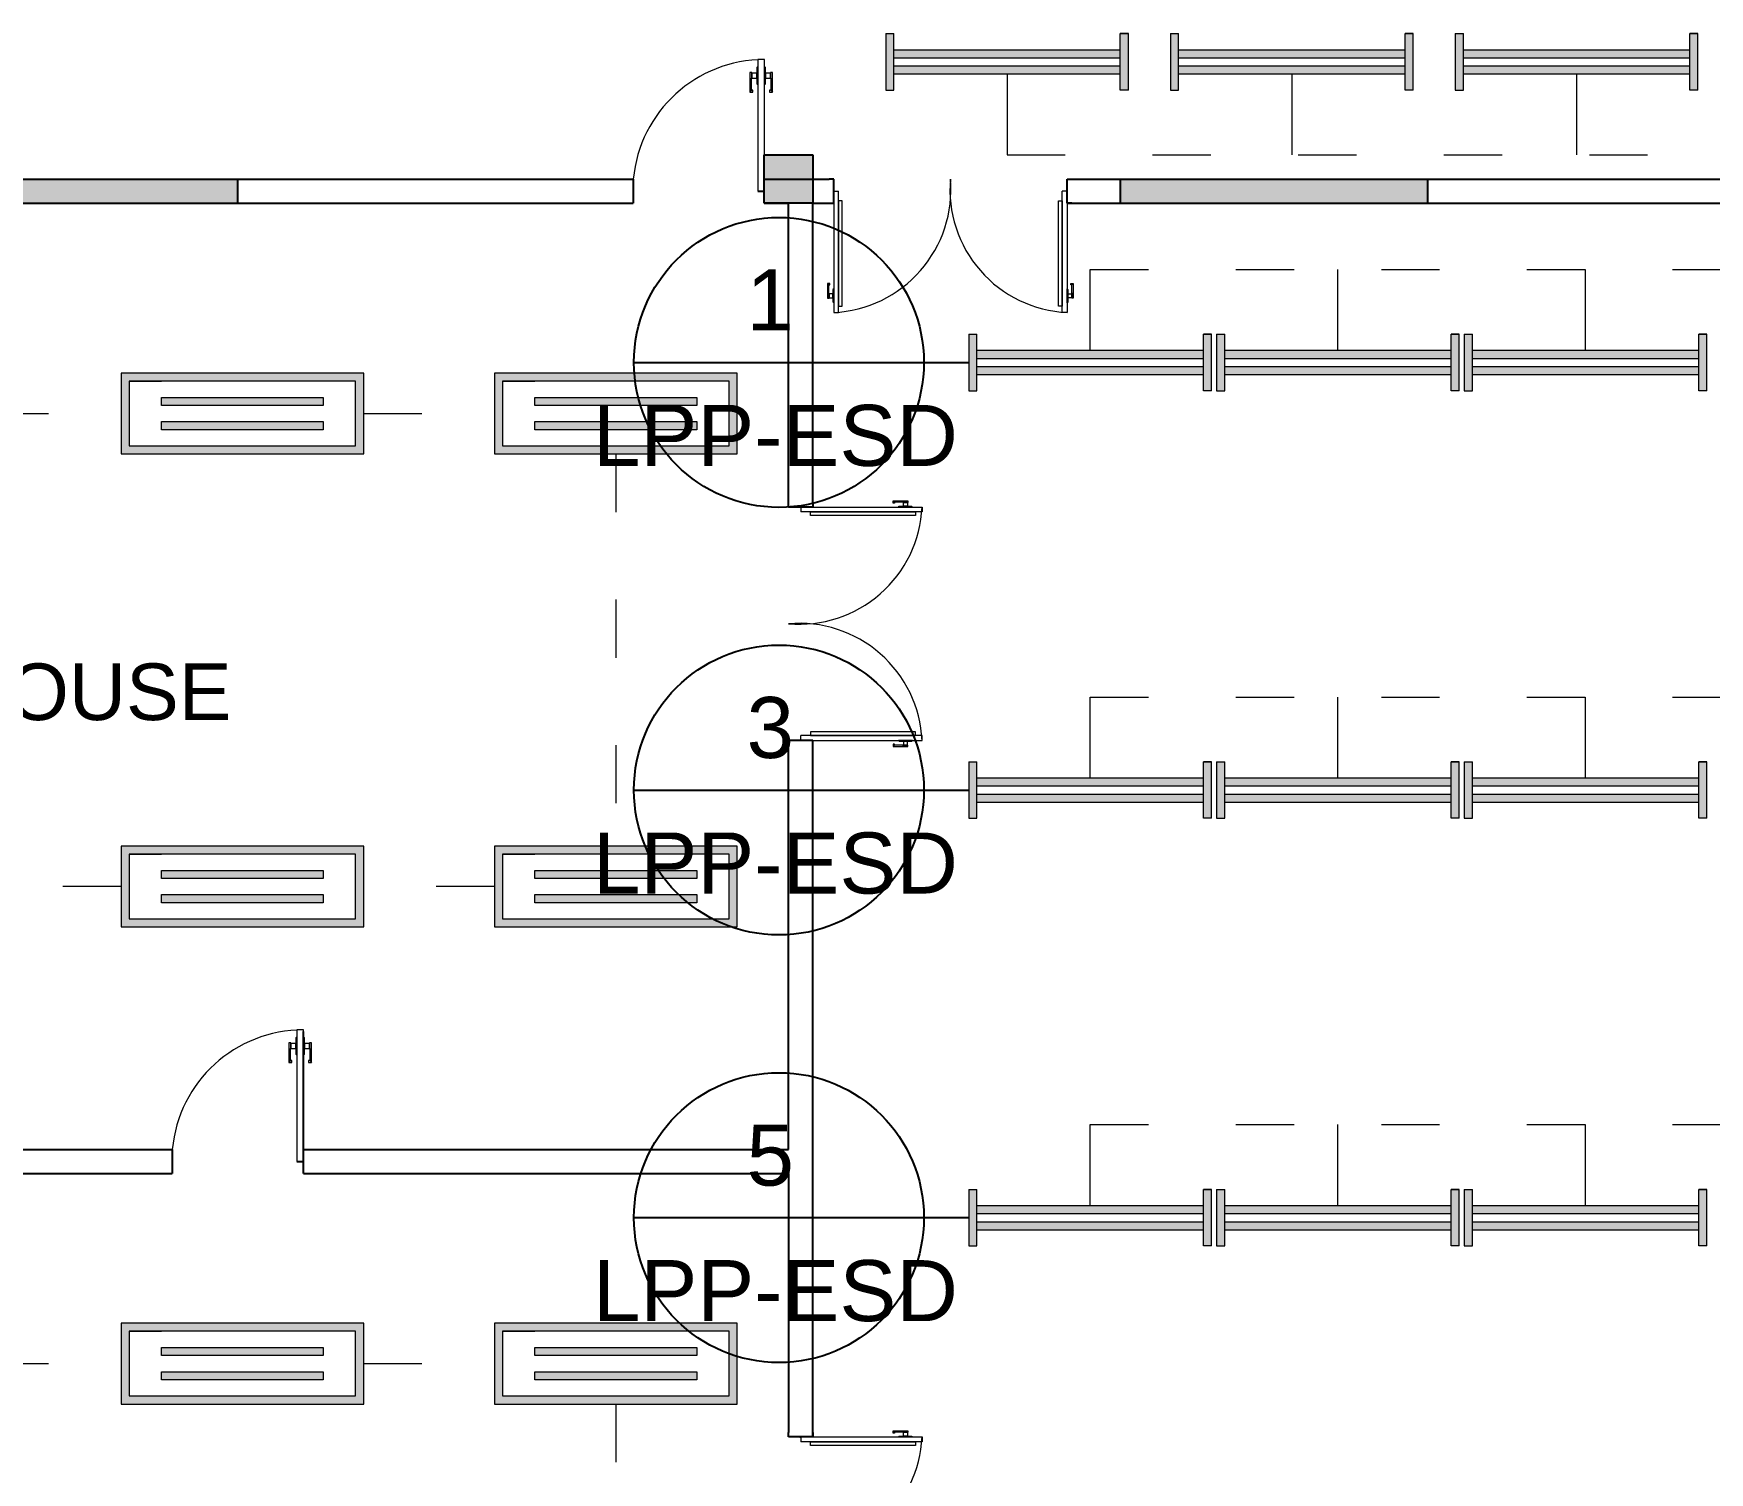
# Model space of a CAD drawing. Header units: millimetres. Extents: x 3339 to 2017737, y 4955 to 2748989.
# Drawn here: x 1436572 to 1446933, y 1241711 to 1250609 of the extents above; entities that cross this region are included whole.
import ezdxf

# ---------------------------------------------------------------- set-up
doc = ezdxf.new("R2010")
doc.units = ezdxf.units.MM
doc.header["$LTSCALE"] = 30
doc.linetypes.add('ACAD_ISO03W100', pattern=[30, 12, -18])
for name, color, linetype, lineweight in [('A-DETL-GENF', 92, 'Continuous', 13), ('A-DOOR', 31, 'Continuous', 13), ('LIGHT LINES', 6, 'ACAD_ISO03W100', 13), ('LIGHTS', 6, 'Continuous', 13)]:
    doc.layers.add(name, color=color, linetype=linetype, lineweight=lineweight)
doc.layers.add('TEXT', color=7, linetype='Continuous')
doc.layers.add('window', color=92, linetype='Continuous')
doc.styles.get("Standard").update_dxf_attribs({"font": 'arial.ttf'})

# ---------------------------------------------------------------- blocks, each defined once
blk = doc.blocks.new('single door no base 1')
at = {"color": 0}
blk.add_line((51788, 22093), (51785, 22093), dxfattribs=at)
at = {"layer": 'A-DETL-GENF'}
for p, q in [((51710, 22826), (51697, 22826)), ((51697, 22826), (51697, 22788)), ((51710, 22788), (51710, 22826)), ((51741, 22823), (51710, 22823)), ((51710, 22823), (51710, 22791)), ((51748, 22864), (51741, 22858)), ((51741, 22858), (51741, 22756)), ((51741, 22791), (51741, 22823)), ((51748, 22750), (51748, 22864)), ((51788, 22864), (51788, 22750)), ((51794, 22858), (51788, 22864)), ((51794, 22756), (51794, 22858)), ((51826, 22823), (51794, 22823)), ((51794, 22823), (51794, 22791)), ((51839, 22826), (51826, 22826)), ((51826, 22826), (51826, 22788)), ((51826, 22791), (51826, 22823)), ((51839, 22788), (51839, 22826)), ((51708, 22788), (51697, 22788)), ((51697, 22788), (51697, 22706)), ((51697, 22788), (51710, 22788)), ((51708, 22718), (51697, 22706)), ((51697, 22706), (51716, 22706)), ((51708, 22718), (51708, 22788)), ((51716, 22718), (51708, 22718)), ((51710, 22791), (51741, 22791)), ((51716, 22706), (51716, 22718)), ((51741, 22756), (51748, 22750)), ((51788, 22750), (51794, 22756)), ((51794, 22791), (51826, 22791)), ((51827, 22718), (51819, 22718)), ((51819, 22718), (51819, 22706)), ((51819, 22706), (51839, 22706)), ((51826, 22788), (51839, 22788)), ((51839, 22788), (51827, 22788)), ((51827, 22788), (51827, 22718)), ((51827, 22718), (51839, 22706)), ((51839, 22706), (51839, 22788))]:
    blk.add_line(p, q, dxfattribs=at)
at = {"layer": 'A-DOOR', "lineweight": 18}
for p, q in [((51788, 22907), (51748, 22907)), ((51748, 22907), (51748, 22093)), ((51788, 22093), (51788, 22907)), ((51748, 22093), (51788, 22093))]:
    blk.add_line(p, q, dxfattribs=at)
at = {"layer": 'A-DOOR'}
blk.add_arc((51788, 22093), 814, 90, 174.7134, dxfattribs=at)
blk = doc.blocks.new('Poste with lines')
h = blk.add_hatch(color=2)
h.dxf.hatch_style = 1
h.paths.add_polyline_path([(13203, 12318), (12903, 12318), (12903, 12018), (13203, 12018)])
at = {"color": 0}
for p, q in [((12903, 12018), (12903, 12318)), ((12903, 12318), (13203, 12318)), ((13203, 12318), (13203, 12018)), ((12903, 12018), (12903, 12168)), ((12903, 12018), (13053, 12018)), ((13053, 12018), (12903, 12018)), ((13203, 12018), (12903, 12018))]:
    blk.add_line(p, q, dxfattribs=at)

msp = doc.modelspace()

# ---------------------------------------------------------------- hatches: boundary and pattern name
at = {"layer": 'LIGHTS'}
h = msp.add_hatch(color=256, dxfattribs=at)
h.dxf.hatch_style = 1
h.paths.add_polyline_path([(1441840.35, 1250259.357), (1441890.35, 1250259.357), (1441890.35, 1250609.357), (1441840.35, 1250609.357)])
h = msp.add_hatch(color=256, dxfattribs=at)
h.dxf.hatch_style = 1
h.paths.add_polyline_path([(1443290.35, 1250259.357), (1443340.35, 1250259.357), (1443340.35, 1250609.357), (1443290.35, 1250609.357)])
h = msp.add_hatch(color=256, dxfattribs=at)
h.dxf.hatch_style = 1
h.paths.add_polyline_path([(1443600.876, 1250259.357), (1443650.876, 1250259.357), (1443650.876, 1250609.357), (1443600.876, 1250609.357)])
h = msp.add_hatch(color=256, dxfattribs=at)
h.dxf.hatch_style = 1
h.paths.add_polyline_path([(1445050.876, 1250259.357), (1445100.876, 1250259.357), (1445100.876, 1250609.357), (1445050.876, 1250609.357)])
h = msp.add_hatch(color=256, dxfattribs=at)
h.dxf.hatch_style = 1
h.paths.add_polyline_path([(1445361.403, 1250259.357), (1445411.403, 1250259.357), (1445411.403, 1250609.357), (1445361.403, 1250609.357)])
h = msp.add_hatch(color=256, dxfattribs=at)
h.dxf.hatch_style = 1
h.paths.add_polyline_path([(1446811.403, 1250259.357), (1446861.403, 1250259.357), (1446861.403, 1250609.357), (1446811.403, 1250609.357)])
h = msp.add_hatch(color=256, dxfattribs=at)
h.dxf.hatch_style = 1
h.paths.add_polyline_path([(1443290.35, 1250459.357), (1443290.35, 1250509.357), (1441890.35, 1250509.357), (1441890.35, 1250459.357)])
h = msp.add_hatch(color=256, dxfattribs=at)
h.dxf.hatch_style = 1
h.paths.add_polyline_path([(1445050.876, 1250459.357), (1445050.876, 1250509.357), (1443650.876, 1250509.357), (1443650.876, 1250459.357)])
h = msp.add_hatch(color=256, dxfattribs=at)
h.dxf.hatch_style = 1
h.paths.add_polyline_path([(1446811.403, 1250459.357), (1446811.403, 1250509.357), (1445411.403, 1250509.357), (1445411.403, 1250459.357)])
h = msp.add_hatch(color=256, dxfattribs=at)
h.dxf.hatch_style = 1
h.paths.add_polyline_path([(1441890.35, 1250409.357), (1441890.35, 1250359.357), (1443290.35, 1250359.357), (1443290.35, 1250409.357)])
h = msp.add_hatch(color=256, dxfattribs=at)
h.dxf.hatch_style = 1
h.paths.add_polyline_path([(1443650.876, 1250409.357), (1443650.876, 1250359.357), (1445050.876, 1250359.357), (1445050.876, 1250409.357)])
h = msp.add_hatch(color=256, dxfattribs=at)
h.dxf.hatch_style = 1
h.paths.add_polyline_path([(1445411.403, 1250409.357), (1445411.403, 1250359.357), (1446811.403, 1250359.357), (1446811.403, 1250409.357)])
h = msp.add_hatch(color=256, dxfattribs=at)
h.dxf.hatch_style = 1
h.paths.add_polyline_path([(1442354.739, 1248400.544), (1442404.739, 1248400.544), (1442404.739, 1248750.544), (1442354.739, 1248750.544)])
h = msp.add_hatch(color=256, dxfattribs=at)
h.dxf.hatch_style = 1
h.paths.add_polyline_path([(1443804.739, 1248400.544), (1443854.739, 1248400.544), (1443854.739, 1248750.544), (1443804.739, 1248750.544)])
h = msp.add_hatch(color=256, dxfattribs=at)
h.dxf.hatch_style = 1
h.paths.add_polyline_path([(1443885.989, 1248400.544), (1443935.989, 1248400.544), (1443935.989, 1248750.544), (1443885.989, 1248750.544)])
h = msp.add_hatch(color=256, dxfattribs=at)
h.dxf.hatch_style = 1
h.paths.add_polyline_path([(1445335.989, 1248400.544), (1445385.989, 1248400.544), (1445385.989, 1248750.544), (1445335.989, 1248750.544)])
h = msp.add_hatch(color=256, dxfattribs=at)
h.dxf.hatch_style = 1
h.paths.add_polyline_path([(1445417.239, 1248400.544), (1445467.239, 1248400.544), (1445467.239, 1248750.544), (1445417.239, 1248750.544)])
h = msp.add_hatch(color=256, dxfattribs=at)
h.dxf.hatch_style = 1
h.paths.add_polyline_path([(1446867.239, 1248400.544), (1446917.239, 1248400.544), (1446917.239, 1248750.544), (1446867.239, 1248750.544)])
h = msp.add_hatch(color=256, dxfattribs=at)
h.dxf.hatch_style = 1
h.paths.add_polyline_path([(1443804.739, 1248600.544), (1443804.739, 1248650.544), (1442404.739, 1248650.544), (1442404.739, 1248600.544)])
h = msp.add_hatch(color=256, dxfattribs=at)
h.dxf.hatch_style = 1
h.paths.add_polyline_path([(1442404.739, 1248550.544), (1442404.739, 1248500.544), (1443804.739, 1248500.544), (1443804.739, 1248550.544)])
h = msp.add_hatch(color=256, dxfattribs=at)
h.dxf.hatch_style = 1
h.paths.add_polyline_path([(1445335.989, 1248600.544), (1445335.989, 1248650.544), (1443935.989, 1248650.544), (1443935.989, 1248600.544)])
h = msp.add_hatch(color=256, dxfattribs=at)
h.dxf.hatch_style = 1
h.paths.add_polyline_path([(1443935.989, 1248550.544), (1443935.989, 1248500.544), (1445335.989, 1248500.544), (1445335.989, 1248550.544)])
h = msp.add_hatch(color=256, dxfattribs=at)
h.dxf.hatch_style = 1
h.paths.add_polyline_path([(1446867.239, 1248600.544), (1446867.239, 1248650.544), (1445467.239, 1248650.544), (1445467.239, 1248600.544)])
h = msp.add_hatch(color=256, dxfattribs=at)
h.dxf.hatch_style = 1
h.paths.add_polyline_path([(1445467.239, 1248550.544), (1445467.239, 1248500.544), (1446867.239, 1248500.544), (1446867.239, 1248550.544)])
h = msp.add_hatch(color=256, dxfattribs=at)
h.dxf.hatch_style = 1
h.paths.add_polyline_path([(1437113.526, 1248509.357), (1437113.526, 1248009.357), (1438613.526, 1248009.357), (1438613.526, 1248509.357)])
h.paths.add_polyline_path([(1438563.526, 1248459.357), (1438563.526, 1248059.357), (1437163.526, 1248059.357), (1437163.526, 1248459.357), (1437363.526, 1248459.357)], flags=16)
h.paths.add_polyline_path([(1438363.526, 1248359.357), (1438363.526, 1248309.357), (1437363.526, 1248309.357), (1437363.526, 1248359.357)], flags=0)
h.paths.add_polyline_path([(1438363.526, 1248209.357), (1438363.526, 1248159.357), (1437363.526, 1248159.357), (1437363.526, 1248209.357)], flags=0)
h = msp.add_hatch(color=256, dxfattribs=at)
h.dxf.hatch_style = 1
h.paths.add_polyline_path([(1439421.99, 1248509.357), (1439421.99, 1248009.357), (1440921.99, 1248009.357), (1440921.99, 1248509.357)])
h.paths.add_polyline_path([(1440871.99, 1248459.357), (1440871.99, 1248059.357), (1439471.99, 1248059.357), (1439471.99, 1248459.357), (1439671.99, 1248459.357)], flags=16)
h.paths.add_polyline_path([(1440671.99, 1248359.357), (1440671.99, 1248309.357), (1439671.99, 1248309.357), (1439671.99, 1248359.357)], flags=0)
h.paths.add_polyline_path([(1440671.99, 1248209.357), (1440671.99, 1248159.357), (1439671.99, 1248159.357), (1439671.99, 1248209.357)], flags=0)
h = msp.add_hatch(color=256, dxfattribs=at)
h.dxf.hatch_style = 1
h.paths.add_polyline_path([(1437363.526, 1248359.357), (1437363.526, 1248309.357), (1438363.526, 1248309.357), (1438363.526, 1248359.357)])
h = msp.add_hatch(color=256, dxfattribs=at)
h.dxf.hatch_style = 1
h.paths.add_polyline_path([(1439671.99, 1248359.357), (1439671.99, 1248309.357), (1440671.99, 1248309.357), (1440671.99, 1248359.357)])
h = msp.add_hatch(color=256, dxfattribs=at)
h.dxf.hatch_style = 1
h.paths.add_polyline_path([(1438363.526, 1248159.357), (1438363.526, 1248209.357), (1437363.526, 1248209.357), (1437363.526, 1248159.357)])
h = msp.add_hatch(color=256, dxfattribs=at)
h.dxf.hatch_style = 1
h.paths.add_polyline_path([(1440671.99, 1248159.357), (1440671.99, 1248209.357), (1439671.99, 1248209.357), (1439671.99, 1248159.357)])
h = msp.add_hatch(color=256, dxfattribs=at)
h.dxf.hatch_style = 1
h.paths.add_polyline_path([(1442354.739, 1245756.259), (1442404.739, 1245756.259), (1442404.739, 1246106.259), (1442354.739, 1246106.259)])
h = msp.add_hatch(color=256, dxfattribs=at)
h.dxf.hatch_style = 1
h.paths.add_polyline_path([(1443804.739, 1245756.259), (1443854.739, 1245756.259), (1443854.739, 1246106.259), (1443804.739, 1246106.259)])
h = msp.add_hatch(color=256, dxfattribs=at)
h.dxf.hatch_style = 1
h.paths.add_polyline_path([(1443885.989, 1245756.259), (1443935.989, 1245756.259), (1443935.989, 1246106.259), (1443885.989, 1246106.259)])
h = msp.add_hatch(color=256, dxfattribs=at)
h.dxf.hatch_style = 1
h.paths.add_polyline_path([(1445335.989, 1245756.259), (1445385.989, 1245756.259), (1445385.989, 1246106.259), (1445335.989, 1246106.259)])
h = msp.add_hatch(color=256, dxfattribs=at)
h.dxf.hatch_style = 1
h.paths.add_polyline_path([(1445417.239, 1245756.259), (1445467.239, 1245756.259), (1445467.239, 1246106.259), (1445417.239, 1246106.259)])
h = msp.add_hatch(color=256, dxfattribs=at)
h.dxf.hatch_style = 1
h.paths.add_polyline_path([(1446867.239, 1245756.259), (1446917.239, 1245756.259), (1446917.239, 1246106.259), (1446867.239, 1246106.259)])
h = msp.add_hatch(color=256, dxfattribs=at)
h.dxf.hatch_style = 1
h.paths.add_polyline_path([(1443804.739, 1245956.259), (1443804.739, 1246006.259), (1442404.739, 1246006.259), (1442404.739, 1245956.259)])
h = msp.add_hatch(color=256, dxfattribs=at)
h.dxf.hatch_style = 1
h.paths.add_polyline_path([(1445335.989, 1245956.259), (1445335.989, 1246006.259), (1443935.989, 1246006.259), (1443935.989, 1245956.259)])
h = msp.add_hatch(color=256, dxfattribs=at)
h.dxf.hatch_style = 1
h.paths.add_polyline_path([(1446867.239, 1245956.259), (1446867.239, 1246006.259), (1445467.239, 1246006.259), (1445467.239, 1245956.259)])
h = msp.add_hatch(color=256, dxfattribs=at)
h.dxf.hatch_style = 1
h.paths.add_polyline_path([(1442404.739, 1245906.259), (1442404.739, 1245856.259), (1443804.739, 1245856.259), (1443804.739, 1245906.259)])
h = msp.add_hatch(color=256, dxfattribs=at)
h.dxf.hatch_style = 1
h.paths.add_polyline_path([(1443935.989, 1245906.259), (1443935.989, 1245856.259), (1445335.989, 1245856.259), (1445335.989, 1245906.259)])
h = msp.add_hatch(color=256, dxfattribs=at)
h.dxf.hatch_style = 1
h.paths.add_polyline_path([(1445467.239, 1245906.259), (1445467.239, 1245856.259), (1446867.239, 1245856.259), (1446867.239, 1245906.259)])
h = msp.add_hatch(color=256, dxfattribs=at)
h.dxf.hatch_style = 1
h.paths.add_polyline_path([(1437113.526, 1245584.357), (1437113.526, 1245084.357), (1438613.526, 1245084.357), (1438613.526, 1245584.357)])
h.paths.add_polyline_path([(1438563.526, 1245534.357), (1438563.526, 1245134.357), (1437163.526, 1245134.357), (1437163.526, 1245534.357), (1437363.526, 1245534.357)], flags=16)
h.paths.add_polyline_path([(1438363.526, 1245434.357), (1438363.526, 1245384.357), (1437363.526, 1245384.357), (1437363.526, 1245434.357)], flags=0)
h.paths.add_polyline_path([(1438363.526, 1245284.357), (1438363.526, 1245234.357), (1437363.526, 1245234.357), (1437363.526, 1245284.357)], flags=0)
h = msp.add_hatch(color=256, dxfattribs=at)
h.dxf.hatch_style = 1
h.paths.add_polyline_path([(1439421.99, 1245584.357), (1439421.99, 1245084.357), (1440921.99, 1245084.357), (1440921.99, 1245584.357)])
h.paths.add_polyline_path([(1440871.99, 1245534.357), (1440871.99, 1245134.357), (1439471.99, 1245134.357), (1439471.99, 1245534.357), (1439671.99, 1245534.357)], flags=16)
h.paths.add_polyline_path([(1440671.99, 1245434.357), (1440671.99, 1245384.357), (1439671.99, 1245384.357), (1439671.99, 1245434.357)], flags=0)
h.paths.add_polyline_path([(1440671.99, 1245284.357), (1440671.99, 1245234.357), (1439671.99, 1245234.357), (1439671.99, 1245284.357)], flags=0)
h = msp.add_hatch(color=256, dxfattribs=at)
h.dxf.hatch_style = 1
h.paths.add_polyline_path([(1437363.526, 1245434.357), (1437363.526, 1245384.357), (1438363.526, 1245384.357), (1438363.526, 1245434.357)])
h = msp.add_hatch(color=256, dxfattribs=at)
h.dxf.hatch_style = 1
h.paths.add_polyline_path([(1439671.99, 1245434.357), (1439671.99, 1245384.357), (1440671.99, 1245384.357), (1440671.99, 1245434.357)])
h = msp.add_hatch(color=256, dxfattribs=at)
h.dxf.hatch_style = 1
h.paths.add_polyline_path([(1438363.526, 1245234.357), (1438363.526, 1245284.357), (1437363.526, 1245284.357), (1437363.526, 1245234.357)])
h = msp.add_hatch(color=256, dxfattribs=at)
h.dxf.hatch_style = 1
h.paths.add_polyline_path([(1440671.99, 1245234.357), (1440671.99, 1245284.357), (1439671.99, 1245284.357), (1439671.99, 1245234.357)])
h = msp.add_hatch(color=256, dxfattribs=at)
h.dxf.hatch_style = 1
h.paths.add_polyline_path([(1442354.739, 1243111.975), (1442404.739, 1243111.975), (1442404.739, 1243461.975), (1442354.739, 1243461.975)])
h = msp.add_hatch(color=256, dxfattribs=at)
h.dxf.hatch_style = 1
h.paths.add_polyline_path([(1443804.739, 1243111.975), (1443854.739, 1243111.975), (1443854.739, 1243461.975), (1443804.739, 1243461.975)])
h = msp.add_hatch(color=256, dxfattribs=at)
h.dxf.hatch_style = 1
h.paths.add_polyline_path([(1443885.989, 1243111.975), (1443935.989, 1243111.975), (1443935.989, 1243461.975), (1443885.989, 1243461.975)])
h = msp.add_hatch(color=256, dxfattribs=at)
h.dxf.hatch_style = 1
h.paths.add_polyline_path([(1445335.989, 1243111.975), (1445385.989, 1243111.975), (1445385.989, 1243461.975), (1445335.989, 1243461.975)])
h = msp.add_hatch(color=256, dxfattribs=at)
h.dxf.hatch_style = 1
h.paths.add_polyline_path([(1445417.239, 1243111.975), (1445467.239, 1243111.975), (1445467.239, 1243461.975), (1445417.239, 1243461.975)])
h = msp.add_hatch(color=256, dxfattribs=at)
h.dxf.hatch_style = 1
h.paths.add_polyline_path([(1446867.239, 1243111.975), (1446917.239, 1243111.975), (1446917.239, 1243461.975), (1446867.239, 1243461.975)])
h = msp.add_hatch(color=256, dxfattribs=at)
h.dxf.hatch_style = 1
h.paths.add_polyline_path([(1443804.739, 1243311.975), (1443804.739, 1243361.975), (1442404.739, 1243361.975), (1442404.739, 1243311.975)])
h = msp.add_hatch(color=256, dxfattribs=at)
h.dxf.hatch_style = 1
h.paths.add_polyline_path([(1445335.989, 1243311.975), (1445335.989, 1243361.975), (1443935.989, 1243361.975), (1443935.989, 1243311.975)])
h = msp.add_hatch(color=256, dxfattribs=at)
h.dxf.hatch_style = 1
h.paths.add_polyline_path([(1446867.239, 1243311.975), (1446867.239, 1243361.975), (1445467.239, 1243361.975), (1445467.239, 1243311.975)])
h = msp.add_hatch(color=256, dxfattribs=at)
h.dxf.hatch_style = 1
h.paths.add_polyline_path([(1442404.739, 1243261.975), (1442404.739, 1243211.975), (1443804.739, 1243211.975), (1443804.739, 1243261.975)])
h = msp.add_hatch(color=256, dxfattribs=at)
h.dxf.hatch_style = 1
h.paths.add_polyline_path([(1443935.989, 1243261.975), (1443935.989, 1243211.975), (1445335.989, 1243211.975), (1445335.989, 1243261.975)])
h = msp.add_hatch(color=256, dxfattribs=at)
h.dxf.hatch_style = 1
h.paths.add_polyline_path([(1445467.239, 1243261.975), (1445467.239, 1243211.975), (1446867.239, 1243211.975), (1446867.239, 1243261.975)])
h = msp.add_hatch(color=256, dxfattribs=at)
h.dxf.hatch_style = 1
h.paths.add_polyline_path([(1437113.526, 1242634.357), (1437113.526, 1242134.357), (1438613.526, 1242134.357), (1438613.526, 1242634.357)])
h.paths.add_polyline_path([(1438563.526, 1242584.357), (1438563.526, 1242184.357), (1437163.526, 1242184.357), (1437163.526, 1242584.357), (1437363.526, 1242584.357)], flags=16)
h.paths.add_polyline_path([(1438363.526, 1242484.357), (1438363.526, 1242434.357), (1437363.526, 1242434.357), (1437363.526, 1242484.357)], flags=0)
h.paths.add_polyline_path([(1438363.526, 1242334.357), (1438363.526, 1242284.357), (1437363.526, 1242284.357), (1437363.526, 1242334.357)], flags=0)
h = msp.add_hatch(color=256, dxfattribs=at)
h.dxf.hatch_style = 1
h.paths.add_polyline_path([(1439421.99, 1242634.357), (1439421.99, 1242134.357), (1440921.99, 1242134.357), (1440921.99, 1242634.357)])
h.paths.add_polyline_path([(1440871.99, 1242584.357), (1440871.99, 1242184.357), (1439471.99, 1242184.357), (1439471.99, 1242584.357), (1439671.99, 1242584.357)], flags=16)
h.paths.add_polyline_path([(1440671.99, 1242484.357), (1440671.99, 1242434.357), (1439671.99, 1242434.357), (1439671.99, 1242484.357)], flags=0)
h.paths.add_polyline_path([(1440671.99, 1242334.357), (1440671.99, 1242284.357), (1439671.99, 1242284.357), (1439671.99, 1242334.357)], flags=0)
h = msp.add_hatch(color=256, dxfattribs=at)
h.dxf.hatch_style = 1
h.paths.add_polyline_path([(1437363.526, 1242484.357), (1437363.526, 1242434.357), (1438363.526, 1242434.357), (1438363.526, 1242484.357)])
h = msp.add_hatch(color=256, dxfattribs=at)
h.dxf.hatch_style = 1
h.paths.add_polyline_path([(1439671.99, 1242484.357), (1439671.99, 1242434.357), (1440671.99, 1242434.357), (1440671.99, 1242484.357)])
h = msp.add_hatch(color=256, dxfattribs=at)
h.dxf.hatch_style = 1
h.paths.add_polyline_path([(1438363.526, 1242284.357), (1438363.526, 1242334.357), (1437363.526, 1242334.357), (1437363.526, 1242284.357)])
h = msp.add_hatch(color=256, dxfattribs=at)
h.dxf.hatch_style = 1
h.paths.add_polyline_path([(1440671.99, 1242284.357), (1440671.99, 1242334.357), (1439671.99, 1242334.357), (1439671.99, 1242284.357)])
at = {"layer": 'window'}
h = msp.add_hatch(color=256, dxfattribs=at)
h.dxf.hatch_style = 1
h.paths.add_polyline_path([(1433190.35, 1238859.357), (1431290.35, 1238859.357), (1431290.35, 1238709.357), (1433190.35, 1238709.357)])
h.paths.add_polyline_path([(1439190.35, 1238859.357), (1437290.35, 1238859.357), (1437290.35, 1238709.357), (1438240.35, 1238709.357), (1439190.35, 1238709.357)])
h.paths.add_polyline_path([(1445190.35, 1238859.357), (1443290.35, 1238859.357), (1443290.35, 1238709.357), (1445190.35, 1238709.357)])
h.paths.add_polyline_path([(1451190.35, 1238859.357), (1449290.35, 1238859.357), (1449290.35, 1238709.357), (1451190.35, 1238709.357)])
h.paths.add_polyline_path([(1457190.35, 1238859.357), (1455290.35, 1238859.357), (1455290.35, 1238709.357), (1457190.35, 1238709.357)])
h.paths.add_polyline_path([(1463690.35, 1238859.357), (1461790.35, 1238859.357), (1461790.35, 1238709.357), (1463690.35, 1238709.357)])
h.paths.add_polyline_path([(1469390.35, 1238859.357), (1468290.35, 1238859.357), (1468290.35, 1238709.357), (1469390.35, 1238709.357)])
h.paths.add_polyline_path([(1469640.35, 1249709.357), (1468290.35, 1249709.357), (1468290.35, 1249559.357), (1469640.35, 1249559.357)])
h.paths.add_polyline_path([(1463690.35, 1249709.357), (1461790.35, 1249709.357), (1461790.35, 1249559.357), (1463690.35, 1249559.357)])
h.paths.add_polyline_path([(1457190.35, 1249709.357), (1455290.35, 1249709.357), (1455290.35, 1249559.357), (1457190.35, 1249559.357)])
h.paths.add_polyline_path([(1451190.35, 1249709.357), (1449290.35, 1249709.357), (1449290.35, 1249559.357), (1451190.35, 1249559.357)])
h.paths.add_polyline_path([(1445190.35, 1249709.357), (1443290.35, 1249709.357), (1443290.35, 1249559.357), (1445190.35, 1249559.357)])
h.paths.add_polyline_path([(1437835.081, 1249709.357), (1435390.35, 1249709.357), (1435390.35, 1249559.357), (1437835.081, 1249559.357)])

# ---------------------------------------------------------------- linework, layer by layer
at = {"color": 0}
for p, q in [((1429390.35, 1249709.357), (1440279.813, 1249709.357)), ((1440279.813, 1249709.357), (1440279.813, 1249559.357)), ((1441090.35, 1249709.357), (1441490.35, 1249709.357)), ((1442990.35, 1249709.357), (1469740.35, 1249709.357)), ((1441050.35, 1249634.357), (1441090.35, 1249634.357)), ((1432240.35, 1249559.357), (1440279.813, 1249559.357)), ((1435390.35, 1249559.357), (1440279.813, 1249559.357)), ((1441240.35, 1247709.357), (1441240.35, 1249559.357)), ((1441390.35, 1249559.357), (1441518.85, 1249559.357)), ((1441390.35, 1247709.357), (1441390.35, 1249559.357)), ((1441390.35, 1249559.357), (1441490.35, 1249559.357)), ((1442961.85, 1249559.357), (1469640.35, 1249559.357)), ((1441240.35, 1243709.357), (1441240.35, 1246209.357)), ((1441390.35, 1243709.357), (1441390.35, 1246209.357)), ((1438240.35, 1243559.357), (1438240.35, 1244437.281)), ((1429390.35, 1243709.357), (1437429.813, 1243709.357)), ((1437429.813, 1243709.357), (1437429.813, 1243559.357)), ((1438240.35, 1243709.357), (1441240.35, 1243709.357)), ((1441390.35, 1241930.857), (1441390.35, 1243709.357)), ((1438200.35, 1243634.357), (1438240.35, 1243634.357)), ((1429390.35, 1243559.357), (1437429.813, 1243559.357)), ((1438240.35, 1243559.357), (1441240.35, 1243559.357)), ((1441240.35, 1243559.357), (1441240.35, 1241959.357)), ((1441315.35, 1241925.607), (1441315.35, 1241930.857))]:
    msp.add_line(p, q, dxfattribs=at)
for p, q in [((1441518.85, 1249709.357), (1441490.35, 1249709.357)), ((1441518.85, 1249559.357), (1441518.85, 1249709.357)), ((1442961.85, 1249559.357), (1442961.85, 1249709.357)), ((1442961.85, 1249709.357), (1442990.35, 1249709.357)), ((1441490.35, 1249559.357), (1441518.85, 1249559.357)), ((1442990.35, 1249559.357), (1442961.85, 1249559.357)), ((1440284.048, 1248575.544), (1442084.048, 1248575.544)), ((1442084.048, 1248575.544), (1442354.739, 1248575.544)), ((1441240.35, 1247680.857), (1441240.35, 1247709.357)), ((1441390.35, 1247680.857), (1441240.35, 1247680.857)), ((1441390.35, 1247709.357), (1441390.35, 1247680.857)), ((1441390.35, 1246237.857), (1441240.35, 1246237.857)), ((1441240.35, 1246237.857), (1441240.35, 1246209.357)), ((1441390.35, 1246209.357), (1441390.35, 1246237.857)), ((1440284.048, 1245931.259), (1442084.048, 1245931.259)), ((1442084.048, 1245931.259), (1442354.739, 1245931.259)), ((1440284.048, 1243286.975), (1442084.048, 1243286.975)), ((1442084.048, 1243286.975), (1442354.739, 1243286.975)), ((1441240.35, 1241930.857), (1441240.35, 1241959.357)), ((1441390.35, 1241930.857), (1441240.35, 1241930.857)), ((1441390.35, 1241959.357), (1441390.35, 1241930.857))]:
    msp.add_line(p, q)
for centre in [(1441180.318, 1248575.544), (1441180.318, 1245931.259), (1441180.318, 1243286.975)]:
    msp.add_circle(centre, 896.27)
at = {"layer": 'A-DETL-GENF'}
for p, q in [((1441548.85, 1249573.652), (1441548.85, 1248924.152)), ((1441571.35, 1249573.652), (1441548.85, 1249573.652)), ((1441571.35, 1248924.152), (1441571.35, 1249573.652)), ((1442909.35, 1248924.152), (1442909.35, 1249573.652)), ((1442909.35, 1249573.652), (1442931.85, 1249573.652)), ((1442931.85, 1249573.652), (1442931.85, 1248924.152)), ((1441480.75, 1249063.575), (1441480.75, 1249001.77)), ((1441495.121, 1249063.575), (1441480.75, 1249063.575)), ((1441489.335, 1249054.684), (1441480.75, 1249063.27)), ((1441480.75, 1249001.77), (1441489.335, 1249001.77)), ((1441490.275, 1249001.77), (1441480.75, 1249001.77)), ((1441480.75, 1249001.77), (1441480.75, 1248973.195)), ((1441480.75, 1248973.195), (1441490.275, 1248973.195)), ((1441489.335, 1249001.77), (1441489.335, 1249054.684)), ((1441489.335, 1249054.684), (1441495.121, 1249054.684)), ((1441490.275, 1248973.195), (1441490.275, 1249001.77)), ((1441490.275, 1248999.389), (1441490.275, 1248975.576)), ((1441514.088, 1248999.389), (1441490.275, 1248999.389)), ((1441490.275, 1248975.576), (1441514.088, 1248975.576)), ((1441495.121, 1249054.684), (1441495.121, 1249063.575)), ((1441518.85, 1249030.345), (1441514.088, 1249025.582)), ((1441514.088, 1249025.582), (1441514.088, 1248949.382)), ((1441514.088, 1248975.576), (1441514.088, 1248999.389)), ((1441518.85, 1248944.62), (1441518.85, 1249030.345)), ((1442961.85, 1248944.62), (1442961.85, 1249030.345)), ((1442961.85, 1249030.345), (1442966.613, 1249025.582)), ((1442966.613, 1249025.582), (1442966.613, 1248949.382)), ((1442966.613, 1248975.576), (1442966.613, 1248999.389)), ((1442966.613, 1248999.389), (1442990.425, 1248999.389)), ((1442990.425, 1248975.576), (1442966.613, 1248975.576)), ((1442985.579, 1249054.684), (1442985.579, 1249063.575)), ((1442985.579, 1249063.575), (1442999.95, 1249063.575)), ((1442991.365, 1249054.684), (1442985.579, 1249054.684)), ((1442990.425, 1249001.77), (1442999.95, 1249001.77)), ((1442990.425, 1248973.195), (1442990.425, 1249001.77)), ((1442990.425, 1248999.389), (1442990.425, 1248975.576)), ((1442999.95, 1248973.195), (1442990.425, 1248973.195)), ((1442991.365, 1249054.684), (1442999.95, 1249063.27)), ((1442991.365, 1249001.77), (1442991.365, 1249054.684)), ((1442999.95, 1249001.77), (1442991.365, 1249001.77)), ((1442999.95, 1249063.575), (1442999.95, 1249001.77)), ((1442999.95, 1249001.77), (1442999.95, 1248973.195)), ((1441514.088, 1248949.382), (1441518.85, 1248944.62)), ((1441548.85, 1248924.152), (1441571.35, 1248924.152)), ((1442931.85, 1248924.152), (1442909.35, 1248924.152)), ((1442966.613, 1248949.382), (1442961.85, 1248944.62)), ((1441376.056, 1247650.857), (1442025.556, 1247650.857)), ((1441376.056, 1247628.357), (1441376.056, 1247650.857)), ((1442025.556, 1247628.357), (1441376.056, 1247628.357)), ((1441886.132, 1247718.957), (1441947.938, 1247718.957)), ((1441886.132, 1247704.587), (1441886.132, 1247718.957)), ((1441895.023, 1247704.587), (1441886.132, 1247704.587)), ((1441895.023, 1247710.372), (1441886.438, 1247718.957)), ((1441947.938, 1247710.372), (1441895.023, 1247710.372)), ((1441895.023, 1247710.372), (1441895.023, 1247704.587)), ((1441919.363, 1247680.857), (1441924.125, 1247685.62)), ((1442005.088, 1247680.857), (1441919.363, 1247680.857)), ((1441924.125, 1247685.62), (1442000.325, 1247685.62)), ((1441947.938, 1247718.957), (1441947.938, 1247710.372)), ((1441947.938, 1247709.432), (1441947.938, 1247718.957)), ((1441947.938, 1247718.957), (1441976.513, 1247718.957)), ((1441976.513, 1247709.432), (1441947.938, 1247709.432)), ((1441950.319, 1247709.432), (1441974.131, 1247709.432)), ((1441950.319, 1247685.62), (1441950.319, 1247709.432)), ((1441974.131, 1247685.62), (1441950.319, 1247685.62)), ((1441974.131, 1247709.432), (1441974.131, 1247685.62)), ((1441976.513, 1247718.957), (1441976.513, 1247709.432)), ((1442000.325, 1247685.62), (1442005.088, 1247680.857)), ((1442025.556, 1247650.857), (1442025.556, 1247628.357)), ((1442025.556, 1246290.357), (1441376.056, 1246290.357)), ((1441376.056, 1246290.357), (1441376.056, 1246267.857)), ((1442025.556, 1246267.857), (1442025.556, 1246290.357)), ((1441376.056, 1246267.857), (1442025.556, 1246267.857)), ((1441895.023, 1246214.128), (1441886.132, 1246214.128)), ((1441886.132, 1246214.128), (1441886.132, 1246199.757)), ((1441886.132, 1246199.757), (1441947.938, 1246199.757)), ((1441895.023, 1246208.343), (1441886.438, 1246199.757)), ((1441895.023, 1246208.343), (1441895.023, 1246214.128)), ((1441947.938, 1246208.343), (1441895.023, 1246208.343)), ((1442005.088, 1246237.857), (1441919.363, 1246237.857)), ((1441919.363, 1246237.857), (1441924.125, 1246233.095)), ((1441924.125, 1246233.095), (1442000.325, 1246233.095)), ((1441947.938, 1246209.282), (1441947.938, 1246199.757)), ((1441976.513, 1246209.282), (1441947.938, 1246209.282)), ((1441947.938, 1246199.757), (1441947.938, 1246208.343)), ((1441947.938, 1246199.757), (1441976.513, 1246199.757)), ((1441974.131, 1246233.095), (1441950.319, 1246233.095)), ((1441950.319, 1246233.095), (1441950.319, 1246209.282)), ((1441950.319, 1246209.282), (1441974.131, 1246209.282)), ((1441974.131, 1246209.282), (1441974.131, 1246233.095)), ((1441976.513, 1246199.757), (1441976.513, 1246209.282)), ((1442000.325, 1246233.095), (1442005.088, 1246237.857)), ((1441886.132, 1241968.957), (1441947.938, 1241968.957)), ((1441886.132, 1241954.587), (1441886.132, 1241968.957)), ((1441895.023, 1241954.587), (1441886.132, 1241954.587)), ((1441895.023, 1241960.372), (1441886.438, 1241968.957)), ((1441947.938, 1241960.372), (1441895.023, 1241960.372)), ((1441895.023, 1241960.372), (1441895.023, 1241954.587)), ((1441919.363, 1241930.857), (1441924.125, 1241935.62)), ((1442005.088, 1241930.857), (1441919.363, 1241930.857)), ((1441924.125, 1241935.62), (1442000.325, 1241935.62)), ((1441947.938, 1241968.957), (1441947.938, 1241960.372)), ((1441947.938, 1241959.432), (1441947.938, 1241968.957)), ((1441947.938, 1241968.957), (1441976.513, 1241968.957)), ((1441976.513, 1241959.432), (1441947.938, 1241959.432)), ((1441950.319, 1241959.432), (1441974.131, 1241959.432)), ((1441950.319, 1241935.62), (1441950.319, 1241959.432)), ((1441974.131, 1241935.62), (1441950.319, 1241935.62)), ((1441974.131, 1241959.432), (1441974.131, 1241935.62)), ((1441976.513, 1241968.957), (1441976.513, 1241959.432)), ((1442000.325, 1241935.62), (1442005.088, 1241930.857)), ((1441376.056, 1241900.857), (1442025.556, 1241900.857)), ((1441376.056, 1241878.357), (1441376.056, 1241900.857)), ((1442025.556, 1241878.357), (1441376.056, 1241878.357)), ((1442025.556, 1241900.857), (1442025.556, 1241878.357))]:
    msp.add_line(p, q, dxfattribs=at)
at = {"layer": 'A-DOOR', "lineweight": 18}
for p, q in [((1441518.85, 1249634.357), (1441518.85, 1248884.357)), ((1441518.85, 1249634.357), (1441548.85, 1249634.357)), ((1441548.85, 1248884.357), (1441548.85, 1249634.357)), ((1442931.85, 1248884.357), (1442931.85, 1249634.357)), ((1442961.85, 1249634.357), (1442931.85, 1249634.357)), ((1442961.85, 1249634.357), (1442961.85, 1248884.357)), ((1441518.85, 1248884.357), (1441548.85, 1248884.357)), ((1442961.85, 1248884.357), (1442931.85, 1248884.357)), ((1441315.35, 1247680.857), (1442065.35, 1247680.857)), ((1441315.35, 1247680.857), (1441315.35, 1247650.857)), ((1442065.35, 1247650.857), (1441315.35, 1247650.857)), ((1442065.35, 1247680.857), (1442065.35, 1247650.857)), ((1442065.35, 1246267.857), (1441315.35, 1246267.857)), ((1441315.35, 1246237.857), (1441315.35, 1246267.857)), ((1441315.35, 1246237.857), (1442065.35, 1246237.857)), ((1442065.35, 1246237.857), (1442065.35, 1246267.857)), ((1441315.35, 1241930.857), (1442065.35, 1241930.857)), ((1441315.35, 1241930.857), (1441315.35, 1241900.857)), ((1442065.35, 1241930.857), (1442065.35, 1241900.857)), ((1442065.35, 1241900.857), (1441315.35, 1241900.857))]:
    msp.add_line(p, q, dxfattribs=at)
at = {"layer": 'A-DOOR'}
for centre, start, end in [((1441483.093, 1249643.621), 272.6963499, 4.961307), ((1442997.608, 1249643.621), 175.038693, 267.3036501), ((1441306.086, 1247716.615), 265.038693, 357.3036501), ((1441306.086, 1246202.1), 2.6963499, 94.961307), ((1441306.086, 1241966.615), 265.038693, 357.3036501)]:
    msp.add_arc(centre, 760.105, start, end, dxfattribs=at)
at = {"layer": 'LIGHT LINES'}
for p, q in [((1442590.35, 1249859.357), (1470758.771, 1249859.357)), ((1443104.739, 1249150.544), (1453823.489, 1249150.544)), ((1436305.062, 1248259.357), (1437113.526, 1248259.357)), ((1438613.526, 1248259.357), (1439421.99, 1248259.357)), ((1440171.99, 1248009.357), (1440171.99, 1245584.357)), ((1443104.739, 1246506.259), (1453823.489, 1246506.259)), ((1437113.526, 1245334.357), (1436305.062, 1245334.357)), ((1439421.99, 1245334.357), (1438613.526, 1245334.357)), ((1443104.739, 1243861.975), (1453823.489, 1243861.975)), ((1436305.062, 1242384.357), (1437113.526, 1242384.357)), ((1438613.526, 1242384.357), (1439421.99, 1242384.357)), ((1440171.99, 1242134.357), (1440171.99, 1240359.357))]:
    msp.add_line(p, q, dxfattribs=at)
at = {"layer": 'LIGHTS'}
for p, q in [((1441840.35, 1250609.357), (1441840.35, 1250259.357)), ((1441840.35, 1250609.357), (1441890.35, 1250609.357)), ((1441840.35, 1250609.357), (1441890.35, 1250609.357)), ((1441890.35, 1250259.357), (1441890.35, 1250609.357)), ((1443340.35, 1250609.357), (1443290.35, 1250609.357)), ((1443290.35, 1250259.357), (1443290.35, 1250609.357)), ((1443290.35, 1250609.357), (1443340.35, 1250609.357)), ((1443340.35, 1250259.357), (1443340.35, 1250609.357)), ((1443600.876, 1250609.357), (1443600.876, 1250259.357)), ((1443600.876, 1250609.357), (1443650.876, 1250609.357)), ((1443600.876, 1250609.357), (1443650.876, 1250609.357)), ((1443650.876, 1250259.357), (1443650.876, 1250609.357)), ((1445100.876, 1250609.357), (1445050.876, 1250609.357)), ((1445050.876, 1250259.357), (1445050.876, 1250609.357)), ((1445050.876, 1250609.357), (1445100.876, 1250609.357)), ((1445100.876, 1250259.357), (1445100.876, 1250609.357)), ((1445361.403, 1250609.357), (1445361.403, 1250259.357)), ((1445361.403, 1250609.357), (1445411.403, 1250609.357)), ((1445361.403, 1250609.357), (1445411.403, 1250609.357)), ((1445411.403, 1250259.357), (1445411.403, 1250609.357)), ((1446861.403, 1250609.357), (1446811.403, 1250609.357)), ((1446811.403, 1250259.357), (1446811.403, 1250609.357)), ((1446811.403, 1250609.357), (1446861.403, 1250609.357)), ((1446861.403, 1250259.357), (1446861.403, 1250609.357)), ((1441890.35, 1250509.357), (1443290.35, 1250509.357)), ((1441890.35, 1250459.357), (1443290.35, 1250459.357)), ((1443650.876, 1250509.357), (1445050.876, 1250509.357)), ((1443650.876, 1250459.357), (1445050.876, 1250459.357)), ((1445411.403, 1250509.357), (1446811.403, 1250509.357)), ((1445411.403, 1250459.357), (1446811.403, 1250459.357)), ((1441890.35, 1250409.357), (1443290.35, 1250409.357)), ((1441890.35, 1250359.357), (1443290.35, 1250359.357)), ((1442590.35, 1250359.357), (1442590.35, 1249859.357)), ((1443650.876, 1250409.357), (1445050.876, 1250409.357)), ((1443650.876, 1250359.357), (1445050.876, 1250359.357)), ((1444350.876, 1250359.357), (1444350.876, 1249859.357)), ((1445411.403, 1250409.357), (1446811.403, 1250409.357)), ((1445411.403, 1250359.357), (1446811.403, 1250359.357)), ((1446111.403, 1250359.357), (1446111.403, 1249859.357)), ((1441840.35, 1250259.357), (1441890.35, 1250259.357)), ((1443340.35, 1250259.357), (1443290.35, 1250259.357)), ((1443600.876, 1250259.357), (1443650.876, 1250259.357)), ((1445100.876, 1250259.357), (1445050.876, 1250259.357)), ((1445361.403, 1250259.357), (1445411.403, 1250259.357)), ((1446861.403, 1250259.357), (1446811.403, 1250259.357)), ((1443104.739, 1248650.544), (1443104.739, 1249150.544)), ((1444635.989, 1248650.544), (1444635.989, 1249150.544)), ((1446167.239, 1248650.544), (1446167.239, 1249150.544)), ((1442354.739, 1248750.544), (1442354.739, 1248400.544)), ((1442354.739, 1248750.544), (1442404.739, 1248750.544)), ((1442354.739, 1248750.544), (1442404.739, 1248750.544)), ((1442404.739, 1248400.544), (1442404.739, 1248750.544)), ((1443854.739, 1248750.544), (1443804.739, 1248750.544)), ((1443804.739, 1248400.544), (1443804.739, 1248750.544)), ((1443804.739, 1248750.544), (1443854.739, 1248750.544)), ((1443854.739, 1248400.544), (1443854.739, 1248750.544)), ((1443885.989, 1248750.544), (1443885.989, 1248400.544)), ((1443885.989, 1248750.544), (1443935.989, 1248750.544)), ((1443885.989, 1248750.544), (1443935.989, 1248750.544)), ((1443935.989, 1248400.544), (1443935.989, 1248750.544)), ((1445385.989, 1248750.544), (1445335.989, 1248750.544)), ((1445335.989, 1248400.544), (1445335.989, 1248750.544)), ((1445335.989, 1248750.544), (1445385.989, 1248750.544)), ((1445385.989, 1248400.544), (1445385.989, 1248750.544)), ((1445417.239, 1248750.544), (1445417.239, 1248400.544)), ((1445417.239, 1248750.544), (1445467.239, 1248750.544)), ((1445417.239, 1248750.544), (1445467.239, 1248750.544)), ((1445467.239, 1248400.544), (1445467.239, 1248750.544)), ((1446917.239, 1248750.544), (1446867.239, 1248750.544)), ((1446867.239, 1248400.544), (1446867.239, 1248750.544)), ((1446867.239, 1248750.544), (1446917.239, 1248750.544)), ((1446917.239, 1248400.544), (1446917.239, 1248750.544)), ((1442404.739, 1248650.544), (1443804.739, 1248650.544)), ((1442404.739, 1248600.544), (1443804.739, 1248600.544)), ((1442404.739, 1248550.544), (1443804.739, 1248550.544)), ((1443935.989, 1248650.544), (1445335.989, 1248650.544)), ((1443935.989, 1248600.544), (1445335.989, 1248600.544)), ((1443935.989, 1248550.544), (1445335.989, 1248550.544)), ((1445467.239, 1248650.544), (1446867.239, 1248650.544)), ((1445467.239, 1248600.544), (1446867.239, 1248600.544)), ((1445467.239, 1248550.544), (1446867.239, 1248550.544)), ((1438613.526, 1248509.357), (1437113.526, 1248509.357)), ((1437113.526, 1248509.357), (1437113.526, 1248009.357)), ((1438563.526, 1248459.357), (1437163.526, 1248459.357)), ((1437163.526, 1248459.357), (1437163.526, 1248059.357)), ((1437163.526, 1248459.357), (1437363.526, 1248459.357)), ((1438563.526, 1248059.357), (1438563.526, 1248459.357)), ((1438613.526, 1248009.357), (1438613.526, 1248509.357)), ((1440921.99, 1248509.357), (1439421.99, 1248509.357)), ((1439421.99, 1248509.357), (1439421.99, 1248009.357)), ((1440871.99, 1248459.357), (1439471.99, 1248459.357)), ((1439471.99, 1248459.357), (1439471.99, 1248059.357)), ((1439471.99, 1248459.357), (1439671.99, 1248459.357)), ((1440871.99, 1248059.357), (1440871.99, 1248459.357)), ((1440921.99, 1248009.357), (1440921.99, 1248509.357)), ((1442404.739, 1248500.544), (1443804.739, 1248500.544)), ((1443935.989, 1248500.544), (1445335.989, 1248500.544)), ((1445467.239, 1248500.544), (1446867.239, 1248500.544)), ((1437363.526, 1248359.357), (1438363.526, 1248359.357)), ((1437363.526, 1248309.357), (1437363.526, 1248359.357)), ((1438363.526, 1248359.357), (1438363.526, 1248309.357)), ((1439671.99, 1248359.357), (1440671.99, 1248359.357)), ((1439671.99, 1248309.357), (1439671.99, 1248359.357)), ((1440671.99, 1248359.357), (1440671.99, 1248309.357)), ((1442354.739, 1248400.544), (1442404.739, 1248400.544)), ((1443854.739, 1248400.544), (1443804.739, 1248400.544)), ((1443885.989, 1248400.544), (1443935.989, 1248400.544)), ((1445385.989, 1248400.544), (1445335.989, 1248400.544)), ((1445417.239, 1248400.544), (1445467.239, 1248400.544)), ((1446917.239, 1248400.544), (1446867.239, 1248400.544)), ((1438363.526, 1248309.357), (1437363.526, 1248309.357)), ((1440671.99, 1248309.357), (1439671.99, 1248309.357)), ((1437363.526, 1248209.357), (1438363.526, 1248209.357)), ((1437363.526, 1248159.357), (1437363.526, 1248209.357)), ((1438363.526, 1248159.357), (1437363.526, 1248159.357)), ((1438363.526, 1248209.357), (1438363.526, 1248159.357)), ((1439671.99, 1248209.357), (1440671.99, 1248209.357)), ((1439671.99, 1248159.357), (1439671.99, 1248209.357)), ((1440671.99, 1248159.357), (1439671.99, 1248159.357)), ((1440671.99, 1248209.357), (1440671.99, 1248159.357)), ((1437163.526, 1248059.357), (1438563.526, 1248059.357)), ((1439471.99, 1248059.357), (1440871.99, 1248059.357)), ((1437113.526, 1248009.357), (1438613.526, 1248009.357)), ((1439421.99, 1248009.357), (1440921.99, 1248009.357)), ((1443104.739, 1246006.259), (1443104.739, 1246506.259)), ((1444635.989, 1246006.259), (1444635.989, 1246506.259)), ((1446167.239, 1246006.259), (1446167.239, 1246506.259)), ((1442354.739, 1246106.259), (1442354.739, 1245756.259)), ((1442354.739, 1246106.259), (1442404.739, 1246106.259)), ((1442354.739, 1246106.259), (1442404.739, 1246106.259)), ((1442404.739, 1245756.259), (1442404.739, 1246106.259)), ((1443854.739, 1246106.259), (1443804.739, 1246106.259)), ((1443804.739, 1245756.259), (1443804.739, 1246106.259)), ((1443804.739, 1246106.259), (1443854.739, 1246106.259)), ((1443854.739, 1245756.259), (1443854.739, 1246106.259)), ((1443885.989, 1246106.259), (1443885.989, 1245756.259)), ((1443885.989, 1246106.259), (1443935.989, 1246106.259)), ((1443885.989, 1246106.259), (1443935.989, 1246106.259)), ((1443935.989, 1245756.259), (1443935.989, 1246106.259)), ((1445385.989, 1246106.259), (1445335.989, 1246106.259)), ((1445335.989, 1245756.259), (1445335.989, 1246106.259)), ((1445335.989, 1246106.259), (1445385.989, 1246106.259)), ((1445385.989, 1245756.259), (1445385.989, 1246106.259)), ((1445417.239, 1246106.259), (1445417.239, 1245756.259)), ((1445417.239, 1246106.259), (1445467.239, 1246106.259)), ((1445417.239, 1246106.259), (1445467.239, 1246106.259)), ((1445467.239, 1245756.259), (1445467.239, 1246106.259)), ((1446917.239, 1246106.259), (1446867.239, 1246106.259)), ((1446867.239, 1245756.259), (1446867.239, 1246106.259)), ((1446867.239, 1246106.259), (1446917.239, 1246106.259)), ((1446917.239, 1245756.259), (1446917.239, 1246106.259)), ((1442404.739, 1246006.259), (1443804.739, 1246006.259)), ((1443935.989, 1246006.259), (1445335.989, 1246006.259)), ((1445467.239, 1246006.259), (1446867.239, 1246006.259)), ((1442404.739, 1245956.259), (1443804.739, 1245956.259)), ((1442404.739, 1245906.259), (1443804.739, 1245906.259)), ((1442404.739, 1245856.259), (1443804.739, 1245856.259)), ((1443935.989, 1245956.259), (1445335.989, 1245956.259)), ((1443935.989, 1245906.259), (1445335.989, 1245906.259)), ((1443935.989, 1245856.259), (1445335.989, 1245856.259)), ((1445467.239, 1245956.259), (1446867.239, 1245956.259)), ((1445467.239, 1245906.259), (1446867.239, 1245906.259)), ((1445467.239, 1245856.259), (1446867.239, 1245856.259)), ((1442354.739, 1245756.259), (1442404.739, 1245756.259)), ((1443854.739, 1245756.259), (1443804.739, 1245756.259)), ((1443885.989, 1245756.259), (1443935.989, 1245756.259)), ((1445385.989, 1245756.259), (1445335.989, 1245756.259)), ((1445417.239, 1245756.259), (1445467.239, 1245756.259)), ((1446917.239, 1245756.259), (1446867.239, 1245756.259)), ((1438613.526, 1245584.357), (1437113.526, 1245584.357)), ((1437113.526, 1245584.357), (1437113.526, 1245084.357)), ((1438613.526, 1245084.357), (1438613.526, 1245584.357)), ((1440921.99, 1245584.357), (1439421.99, 1245584.357)), ((1439421.99, 1245584.357), (1439421.99, 1245084.357)), ((1440921.99, 1245084.357), (1440921.99, 1245584.357)), ((1438563.526, 1245534.357), (1437163.526, 1245534.357)), ((1437163.526, 1245534.357), (1437163.526, 1245134.357)), ((1437163.526, 1245534.357), (1437363.526, 1245534.357)), ((1438563.526, 1245134.357), (1438563.526, 1245534.357)), ((1440871.99, 1245534.357), (1439471.99, 1245534.357)), ((1439471.99, 1245534.357), (1439471.99, 1245134.357)), ((1439471.99, 1245534.357), (1439671.99, 1245534.357)), ((1440871.99, 1245134.357), (1440871.99, 1245534.357)), ((1437363.526, 1245434.357), (1438363.526, 1245434.357)), ((1437363.526, 1245384.357), (1437363.526, 1245434.357)), ((1438363.526, 1245384.357), (1437363.526, 1245384.357)), ((1438363.526, 1245434.357), (1438363.526, 1245384.357)), ((1439671.99, 1245434.357), (1440671.99, 1245434.357)), ((1439671.99, 1245384.357), (1439671.99, 1245434.357)), ((1440671.99, 1245384.357), (1439671.99, 1245384.357)), ((1440671.99, 1245434.357), (1440671.99, 1245384.357)), ((1437363.526, 1245284.357), (1438363.526, 1245284.357)), ((1437363.526, 1245234.357), (1437363.526, 1245284.357)), ((1438363.526, 1245234.357), (1437363.526, 1245234.357)), ((1438363.526, 1245284.357), (1438363.526, 1245234.357)), ((1439671.99, 1245284.357), (1440671.99, 1245284.357)), ((1439671.99, 1245234.357), (1439671.99, 1245284.357)), ((1440671.99, 1245234.357), (1439671.99, 1245234.357)), ((1440671.99, 1245284.357), (1440671.99, 1245234.357)), ((1437163.526, 1245134.357), (1438563.526, 1245134.357)), ((1439471.99, 1245134.357), (1440871.99, 1245134.357)), ((1437113.526, 1245084.357), (1438613.526, 1245084.357)), ((1439421.99, 1245084.357), (1440921.99, 1245084.357)), ((1443104.739, 1243361.975), (1443104.739, 1243861.975)), ((1444635.989, 1243361.975), (1444635.989, 1243861.975)), ((1446167.239, 1243361.975), (1446167.239, 1243861.975)), ((1442354.739, 1243461.975), (1442354.739, 1243111.975)), ((1442354.739, 1243461.975), (1442404.739, 1243461.975)), ((1442354.739, 1243461.975), (1442404.739, 1243461.975)), ((1442404.739, 1243111.975), (1442404.739, 1243461.975)), ((1443854.739, 1243461.975), (1443804.739, 1243461.975)), ((1443804.739, 1243111.975), (1443804.739, 1243461.975)), ((1443804.739, 1243461.975), (1443854.739, 1243461.975)), ((1443854.739, 1243111.975), (1443854.739, 1243461.975)), ((1443885.989, 1243461.975), (1443885.989, 1243111.975)), ((1443885.989, 1243461.975), (1443935.989, 1243461.975)), ((1443885.989, 1243461.975), (1443935.989, 1243461.975)), ((1443935.989, 1243111.975), (1443935.989, 1243461.975)), ((1445385.989, 1243461.975), (1445335.989, 1243461.975)), ((1445335.989, 1243111.975), (1445335.989, 1243461.975)), ((1445335.989, 1243461.975), (1445385.989, 1243461.975)), ((1445385.989, 1243111.975), (1445385.989, 1243461.975)), ((1445417.239, 1243461.975), (1445417.239, 1243111.975)), ((1445417.239, 1243461.975), (1445467.239, 1243461.975)), ((1445417.239, 1243461.975), (1445467.239, 1243461.975)), ((1445467.239, 1243111.975), (1445467.239, 1243461.975)), ((1446917.239, 1243461.975), (1446867.239, 1243461.975)), ((1446867.239, 1243111.975), (1446867.239, 1243461.975)), ((1446867.239, 1243461.975), (1446917.239, 1243461.975)), ((1446917.239, 1243111.975), (1446917.239, 1243461.975)), ((1442404.739, 1243361.975), (1443804.739, 1243361.975)), ((1442404.739, 1243311.975), (1443804.739, 1243311.975)), ((1443935.989, 1243361.975), (1445335.989, 1243361.975)), ((1443935.989, 1243311.975), (1445335.989, 1243311.975)), ((1445467.239, 1243361.975), (1446867.239, 1243361.975)), ((1445467.239, 1243311.975), (1446867.239, 1243311.975)), ((1442404.739, 1243261.975), (1443804.739, 1243261.975)), ((1442404.739, 1243211.975), (1443804.739, 1243211.975)), ((1443935.989, 1243261.975), (1445335.989, 1243261.975)), ((1443935.989, 1243211.975), (1445335.989, 1243211.975)), ((1445467.239, 1243261.975), (1446867.239, 1243261.975)), ((1445467.239, 1243211.975), (1446867.239, 1243211.975)), ((1442354.739, 1243111.975), (1442404.739, 1243111.975)), ((1443854.739, 1243111.975), (1443804.739, 1243111.975)), ((1443885.989, 1243111.975), (1443935.989, 1243111.975)), ((1445385.989, 1243111.975), (1445335.989, 1243111.975)), ((1445417.239, 1243111.975), (1445467.239, 1243111.975)), ((1446917.239, 1243111.975), (1446867.239, 1243111.975)), ((1438613.526, 1242634.357), (1437113.526, 1242634.357)), ((1437113.526, 1242634.357), (1437113.526, 1242134.357)), ((1438563.526, 1242584.357), (1437163.526, 1242584.357)), ((1437163.526, 1242584.357), (1437163.526, 1242184.357)), ((1437163.526, 1242584.357), (1437363.526, 1242584.357)), ((1438563.526, 1242184.357), (1438563.526, 1242584.357)), ((1438613.526, 1242134.357), (1438613.526, 1242634.357)), ((1440921.99, 1242634.357), (1439421.99, 1242634.357)), ((1439421.99, 1242634.357), (1439421.99, 1242134.357)), ((1440871.99, 1242584.357), (1439471.99, 1242584.357)), ((1439471.99, 1242584.357), (1439471.99, 1242184.357)), ((1439471.99, 1242584.357), (1439671.99, 1242584.357)), ((1440871.99, 1242184.357), (1440871.99, 1242584.357)), ((1440921.99, 1242134.357), (1440921.99, 1242634.357)), ((1437363.526, 1242484.357), (1438363.526, 1242484.357)), ((1437363.526, 1242434.357), (1437363.526, 1242484.357)), ((1438363.526, 1242484.357), (1438363.526, 1242434.357)), ((1439671.99, 1242484.357), (1440671.99, 1242484.357)), ((1439671.99, 1242434.357), (1439671.99, 1242484.357)), ((1440671.99, 1242484.357), (1440671.99, 1242434.357)), ((1438363.526, 1242434.357), (1437363.526, 1242434.357)), ((1437363.526, 1242334.357), (1438363.526, 1242334.357)), ((1437363.526, 1242284.357), (1437363.526, 1242334.357)), ((1438363.526, 1242334.357), (1438363.526, 1242284.357)), ((1440671.99, 1242434.357), (1439671.99, 1242434.357)), ((1439671.99, 1242334.357), (1440671.99, 1242334.357)), ((1439671.99, 1242284.357), (1439671.99, 1242334.357)), ((1440671.99, 1242334.357), (1440671.99, 1242284.357)), ((1438363.526, 1242284.357), (1437363.526, 1242284.357)), ((1440671.99, 1242284.357), (1439671.99, 1242284.357)), ((1437113.526, 1242134.357), (1438613.526, 1242134.357)), ((1437163.526, 1242184.357), (1438563.526, 1242184.357)), ((1439421.99, 1242134.357), (1440921.99, 1242134.357)), ((1439471.99, 1242184.357), (1440871.99, 1242184.357))]:
    msp.add_line(p, q, dxfattribs=at)
at = {"layer": 'window'}
for p, q in [((1437835.081, 1249559.357), (1437835.081, 1249709.357)), ((1443290.35, 1249709.357), (1443290.35, 1249559.357)), ((1445190.35, 1249709.357), (1445190.35, 1249559.357))]:
    msp.add_line(p, q, dxfattribs=at)

# ---------------------------------------------------------------- block references
at = {"color": 0}
for name, p in [('single door no base 1', (1389302.609, 1227541.247)), ('Poste with lines', (1428186.859, 1237541.247)), ('single door no base 1', (1386452.609, 1221541.247))]:
    msp.add_blockref(name, p, dxfattribs=at)

# ---------------------------------------------------------------- texts
at = {"char_height": 377.35925, "attachment_point": 1}
for s, insert in [('\\pxt0.39537;1', (1440980.318, 1249150.882)), ('\\pxqc,t0.39537;LPP-ESD', (1440970.318, 1248312.903)), ('\\pxt0.39537;3', (1440980.318, 1246506.598)), ('\\pxqc,t0.39537;LPP-ESD', (1440970.318, 1245668.619)), ('\\pxt0.39537;5', (1440980.318, 1243862.314)), ('\\pxqc,t0.39537;LPP-ESD', (1440970.318, 1243024.334))]:
    msp.add_mtext_dynamic_manual_height_columns(s, width=377.35925, gutter_width=1886.796, heights=[0], dxfattribs=dict(at, insert=insert))
at = {"layer": 'TEXT', "insert": (1433425.89, 1246713.792), "char_height": 350, "attachment_point": 1}
msp.add_mtext_dynamic_manual_height_columns('\\pxqc;ESD WAREHOUSE', width=4394.73285, gutter_width=0, heights=[1406.025], dxfattribs=at)

doc.saveas('drawing.dxf')
